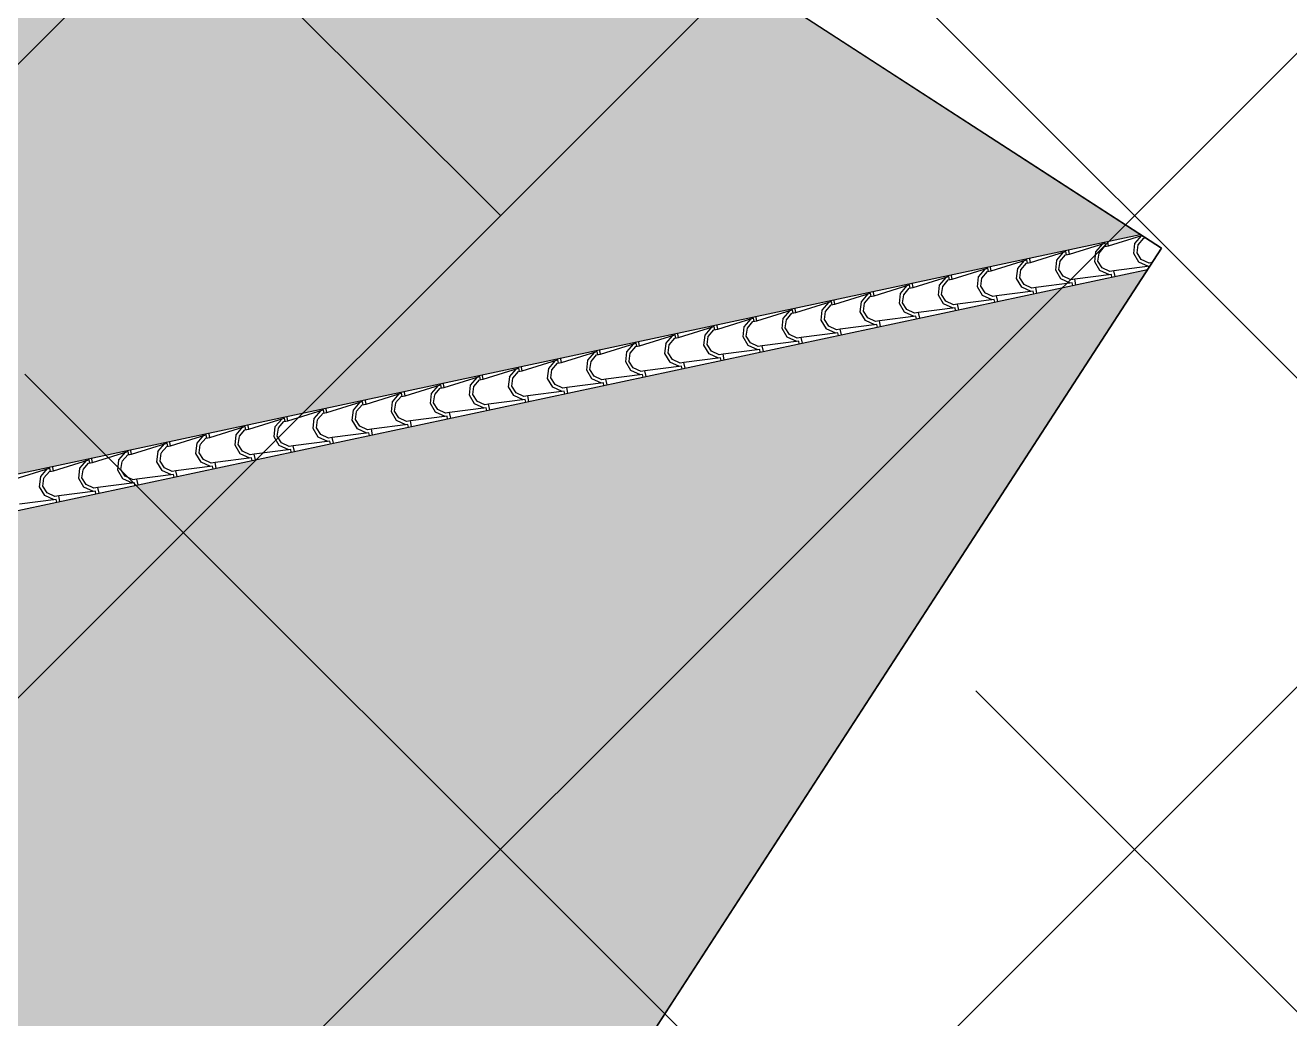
# Model space of a CAD drawing. Header units: millimetres. Extents: x 648844 to 649530, y 1246379 to 1246752.
# Drawn here: x 649098.1 to 649103.38, y 1246562.53 to 1246566.69 of the extents above; entities that cross this region are included whole.
import ezdxf

# ---------------------------------------------------------------- set-up
doc = ezdxf.new("R2010")
doc.units = ezdxf.units.MM
doc.header["$LTSCALE"] = 20
doc.header["$MEASUREMENT"] = 0
doc.layers.get('0').update_dxf_attribs({"linetype": 'CONTINUOUS'})
doc.layers.add('TECHO', color=30, linetype='CONTINUOUS')

# ---------------------------------------------------------------- blocks, each defined once
blk = doc.blocks.new('TEJA45')
at = {"layer": 'TECHO'}
for p, q in [((-3.306169896513211, -0.9536920293156292), (-3.424327406144755, -0.8544395779699308)), ((-3.500007189749233, -0.9300770588552822), (-3.400754738403535, -1.048234568486823)), ((-3.355832687448071, -0.9418869260560534), (-3.393643053335317, -0.9607921492734413)), ((-3.312191710013344, -0.9476581332311405), (-3.355910066266063, -0.9417502097408175)), ((-3.298208608438955, -0.9457253743830059), (-3.30618153151692, -0.9536982974609707)), ((-3.412702824179448, -0.9984488093946737), (-3.406794900689121, -1.042167165647388)), ((-3.393618492577495, -0.9607559281533291), (-3.412523715794883, -0.9985662940405753)), ((-3.398332257709647, -1.001151277605036), (-3.39360599044727, -1.036598486881786)), ((-3.383983060954591, -0.9704129352002937), (-3.39816197467735, -1.001133972102501)), ((-3.353290987160214, -0.9562215777391607), (-3.384012024062422, -0.9704004914619198)), ((-3.317866510474161, -0.9608035342380035), (-3.353313719750908, -0.9560772669756297)), ((-3.306181531517041, -0.9726035043628123), (-3.317997285830671, -0.9607877500491853)), ((-3.288756004988052, -0.9551779778339053), (-3.30618153151692, -0.9726035043627768)), ((-3.188012425910209, -1.071849749788395), (-3.306169935541753, -0.9725972984426967)), ((-3.400707566025936, -1.048224331969987), (-3.404274625616935, -1.051791391560982)), ((-3.40070756602595, -1.048224331969987), (-3.391254962575047, -1.038771728519084)), ((-3.393618113437654, -1.036408577656374), (-3.381802359124023, -1.048224331970001)), ((-3.381802359124137, -1.04822433196999), (-3.39125496257504, -1.057676935420893)), ((-3.381849469276574, -1.048234529458174), (-3.282597017930875, -1.166392039089715)), ((-3.391254962575033, -1.057676935420893), (-3.394822022166032, -1.061243995011893)), ((-3.275460962698737, -1.078913659401216), (-3.294366185916125, -1.116724025288462)), ((-3.265826652184032, -1.088569398391872), (-3.280005565906791, -1.119290435294079)), ((-3.237674956200188, -1.060044455934815), (-3.275485322087434, -1.078949679152203)), ((-3.235134523970345, -1.074377986510438), (-3.265855560872552, -1.088556900233197)), ((-3.194033333579469, -1.065816708787722), (-3.237751689832187, -1.059908785297399)), ((-3.199710029384271, -1.078960984852415), (-3.235157238661017, -1.074234717590041)), ((-3.188023988380763, -1.090761047499083), (-3.199839742694394, -1.078945293185456)), ((-3.180051065302678, -1.063882917519276), (-3.188023988380642, -1.071855840597241)), ((-3.170598461851775, -1.073335520970172), (-3.188023988380657, -1.090761047499054)), ((-3.069854955307157, -1.19000747026119), (-3.188012464938701, -1.090755018915491)), ((-3.294544248622685, -1.11660718583029), (-3.288636325132359, -1.160325542083005)), ((-3.28255002288968, -1.166381875106261), (-3.273097419438777, -1.156929271655358)), ((-3.280174807095413, -1.119307758693967), (-3.275448539833036, -1.154754967970717)), ((-3.275460570301377, -1.154566120792648), (-3.263644815987746, -1.166381875106275)), ((-3.282550022889659, -1.166381875106257), (-3.286117082480651, -1.169948934697253)), ((-3.27309741943877, -1.175834478557171), (-3.276664479029762, -1.179401538148159)), ((-3.263644815987867, -1.166381875106268), (-3.27309741943877, -1.175834478557171)), ((-3.263691748803474, -1.166392000061592), (-3.164439297457776, -1.284549509693132)), ((-3.157303432819972, -1.1970713906491), (-3.17620865603736, -1.234881756536346)), ((-3.147670243413842, -1.206725861584275), (-3.161849157136601, -1.237446898486482)), ((-3.119517224952311, -1.178201985813583), (-3.157327590839557, -1.197107209030971)), ((-3.116978060777157, -1.192534395280195), (-3.147699097679364, -1.206713309002954)), ((-3.075874957146496, -1.183975284344175), (-3.119593313399214, -1.178067360853852)), ((-3.08155354829529, -1.197118435466706), (-3.117000757572036, -1.192392168204332)), ((-3.069866445244486, -1.208918590635353), (-3.081682199558117, -1.197102836321726)), ((-3.061893522166407, -1.18204046065555), (-3.069866445244372, -1.190013383733515)), ((-3.052440918715504, -1.191493064106449), (-3.069866445244379, -1.208918590635328)), ((-2.951697484704049, -1.308165190734027), (-3.069854994335593, -1.208912739388328)), ((-3.176385673066171, -1.234765562264094), (-3.170477749575845, -1.278483918516809)), ((-3.162017356481186, -1.237464239782895), (-3.157291089218809, -1.272911449059645)), ((-3.164392479753388, -1.284539418242531), (-3.16795953934438, -1.288106477833523)), ((-3.16439247975341, -1.284539418242531), (-3.154939876302507, -1.275086814791628)), ((-3.154939876302493, -1.293992021693445), (-3.158506935893477, -1.297559081284433)), ((-3.157303027165099, -1.272723663928922), (-3.145487272851469, -1.284539418242549)), ((-3.145487272851589, -1.284539418242534), (-3.154939876302493, -1.293992021693438)), ((-3.145534028330822, -1.284549470664484), (-3.046281576985123, -1.402706980296024)), ((-3.0391459029412, -1.315229121896984), (-3.058051126158588, -1.35303948778423)), ((-3.001359493704399, -1.296359515692334), (-3.039169859591645, -1.315264738909722)), ((-2.998821597585632, -1.310690804050708), (-3.029542634487839, -1.324869717773467)), ((-2.957716580713537, -1.302133859900632), (-3.001434936966255, -1.296225936410309)), ((-2.963397067206301, -1.315275886081), (-2.998844276483048, -1.310549618818627)), ((-2.951708902108209, -1.327076133771623), (-2.963524656421839, -1.315260379457996)), ((-2.943735979030137, -1.30019800379182), (-2.951708902108109, -1.308170926869789)), ((-2.934283375579234, -1.309650607242723), (-2.951708902108116, -1.327076133771605)), ((-3.058227097509651, -1.352923938697906), (-3.052319174019324, -1.39664229495062)), ((-3.043859905866945, -1.355620720871823), (-3.039133638604568, -1.391067930148573)), ((-3.029513834642891, -1.324882324775018), (-3.04369274836565, -1.355603361677225)), ((-2.833540014100954, -1.426322911206864), (-2.951697523732498, -1.327070459861165)), ((-3.046234936617125, -1.402696961378805), (-3.049801996208117, -1.406264020969793)), ((-3.046234936617132, -1.402696961378801), (-3.036782333166229, -1.393244357927898)), ((-3.036782333166229, -1.412149564829722), (-3.040349392757221, -1.415716624420718)), ((-3.039145484028822, -1.390881207065195), (-3.027329729715191, -1.402696961378822)), ((-3.027329729715319, -1.402696961378808), (-3.036782333166222, -1.412149564829711)), ((-3.027376307857871, -1.402706941267724), (-2.928123856512173, -1.520864450899264)), ((-2.883201762456508, -1.414517045571095), (-2.921012128343754, -1.433422268788483)), ((-2.839558204278752, -1.420292435457334), (-2.883276560531471, -1.414384511967011)), ((-2.82557843589386, -1.418355546928094), (-2.833551358971832, -1.426328470006062)), ((-2.94006852195313, -1.471082315131714), (-2.934160598462803, -1.514800671384428)), ((-2.920988373062443, -1.433386853144871), (-2.93989359627983, -1.471197219032117)), ((-2.925702455252711, -1.473777201960754), (-2.920976187990334, -1.509224411237504)), ((-2.911357425872332, -1.4430387879666), (-2.925536339595091, -1.473759824868807)), ((-2.880665134394938, -1.428847212821609), (-2.911386171297146, -1.443026126544368)), ((-2.845240586117313, -1.433433336695291), (-2.88068779539406, -1.428707069432917)), ((-2.833551358971931, -1.445233676907893), (-2.845367113285562, -1.433417922594266)), ((-2.816125832442957, -1.427808150378997), (-2.833551358971832, -1.445233676907872)), ((-2.715382543497938, -1.544480631679626), (-2.833540053129482, -1.445228180333928)), ((-2.928077393480848, -1.520854504515079), (-2.931644453071847, -1.524421564106078)), ((-2.928077393480862, -1.520854504515082), (-2.918624790029959, -1.511401901064179)), ((-2.918624790029945, -1.530307107965989), (-2.922191849620937, -1.533874167556977)), ((-2.920987940892545, -1.509038750201469), (-2.909172186578914, -1.520854504515096)), ((-2.909172186579042, -1.520854504515082), (-2.918624790029945, -1.530307107965985)), ((-2.90921858738551, -1.520864411870264), (-2.809966136039812, -1.639021921501804)), ((-2.765044031208639, -1.53267457544986), (-2.802854397095885, -1.551579798667248)), ((-2.721399827845794, -1.538451011013787), (-2.765118184098512, -1.532543087523464)), ((-2.802830843183706, -1.551544584392804), (-2.821736066401094, -1.58935495028005)), ((-2.793201017101389, -1.561195251157347), (-2.807379930824148, -1.591916288059554)), ((-2.762508671203413, -1.547003621592122), (-2.793229708105621, -1.561182535314881)), ((-2.727084105028339, -1.551590787309578), (-2.762531314305086, -1.546864520047205)), ((-2.715393815835654, -1.563391220044164), (-2.727209570149284, -1.551575465730537)), ((-2.70742089275759, -1.536513090064368), (-2.715393815835554, -1.544486013142333)), ((-2.697968289306687, -1.545965693515264), (-2.715393815835561, -1.563391220044142)), ((-2.597225072894837, -1.662638352152463), (-2.715382582526381, -1.563385900806765)), ((-2.821909946396609, -1.589240691565525), (-2.816002022906282, -1.63295904781824)), ((-2.809919850344571, -1.639012047651349), (-2.813486909935563, -1.642579107242341)), ((-2.809919850344592, -1.639012047651342), (-2.800467246893689, -1.629559444200439)), ((-2.807545004638243, -1.591933683051483), (-2.802818737375866, -1.627380892328233)), ((-2.802830397756267, -1.627196293337743), (-2.791014643442637, -1.63901204765137)), ((-2.791014643442779, -1.639012047651352), (-2.800467246893682, -1.648464651102255)), ((-2.791060866912552, -1.639021882473511), (-2.691808415566854, -1.757179392105051)), ((-2.800467246893675, -1.648464651102259), (-2.80403430648466, -1.652031710693247)), ((-2.684673313304934, -1.669702315640684), (-2.703578536522322, -1.70751268152793)), ((-2.675044608331199, -1.679351714349746), (-2.689223522053958, -1.710072751251953)), ((-2.646886299960727, -1.650832105328611), (-2.684696665847973, -1.669737328545999)), ((-2.644352208011057, -1.665160030362259), (-2.675073244913264, -1.679338944085018)), ((-2.603241451412842, -1.656609586570244), (-2.64695980766556, -1.650701663079921)), ((-2.608927623939351, -1.669748237923873), (-2.644374833216098, -1.665021970661499)), ((-2.597236272699377, -1.681548763180434), (-2.609052027013007, -1.669733008866807)), ((-2.589263349621319, -1.654670633200642), (-2.597236272699284, -1.662643556278606)), ((-2.579810746170416, -1.664123236651537), (-2.597236272699291, -1.681548763180416)), ((-2.479067602291742, -1.780796072625296), (-2.597225111923287, -1.681543621279598)), ((-2.703751370840337, -1.707399067997532), (-2.69784344735001, -1.751117424250246)), ((-2.689387554024243, -1.710090164138617), (-2.684661286761866, -1.745537373415367)), ((-2.6917623072083, -1.757169590787623), (-2.695329366799299, -1.760736650378618)), ((-2.691762307208315, -1.757169590787623), (-2.682309703757412, -1.74771698733672)), ((-2.682309703757404, -1.766622194238533), (-2.685876763348396, -1.770189253829525)), ((-2.68467285461999, -1.745353836474017), (-2.672857100306359, -1.757169590787644)), ((-2.672857100306501, -1.757169590787626), (-2.682309703757404, -1.766622194238529)), ((-2.672903146439751, -1.757179353076573), (-2.573650695094052, -1.875336862708114)), ((-2.566515783426183, -1.787860046888596), (-2.585421006643571, -1.825670412775843)), ((-2.556888199560625, -1.797508177541324), (-2.571067113283384, -1.828229214443532)), ((-2.528728568712808, -1.768989635207362), (-2.566538934600054, -1.78789485842475)), ((-2.526195744820356, -1.783316439133152), (-2.556916781722563, -1.797495352855911)), ((-2.485083074978959, -1.774768162126826), (-2.528801431231678, -1.768860238636503)), ((-2.490771142848558, -1.787905688538405), (-2.526218352125305, -1.783179421276031)), ((-2.479078729563099, -1.799706306316704), (-2.49089448387673, -1.787890552003077)), ((-2.471105806485042, -1.772828176336908), (-2.479078729563014, -1.780801099414884)), ((-2.461653203034139, -1.782280779787811), (-2.479078729563021, -1.799706306316693)), ((-2.585592795284057, -1.825557444429538), (-2.579684871793731, -1.869275800682253)), ((-2.571230103409881, -1.828246645228447), (-2.566503836147504, -1.863693854505197)), ((-2.360910131688691, -1.898953793098098), (-2.479067641320235, -1.799701341752399)), ((-2.57360476407203, -1.8753271339239), (-2.577171823663022, -1.878894193514888)), ((-2.573604764072044, -1.875327133923896), (-2.564152160621141, -1.865874530472993)), ((-2.564152160621134, -1.88477973737481), (-2.567719220212119, -1.888346796965795)), ((-2.566515311483712, -1.863511379610291), (-2.554699557170082, -1.875327133923918)), ((-2.554699557170231, -1.8753271339239), (-2.564152160621134, -1.884779737374803)), ((-2.554745425967099, -1.875336823679472), (-2.4554929746214, -1.993494333311013)), ((-2.410570837464945, -1.887147165086127), (-2.448381203352191, -1.906052388303515)), ((-2.408039281628007, -1.901472847903293), (-2.438760318530214, -1.915651761626052)), ((-2.366924698544189, -1.892926737683524), (-2.410643054796907, -1.887018814193201)), ((-2.37261466176048, -1.906063139152575), (-2.408061871037226, -1.901336871890202)), ((-2.352948263348772, -1.890985719473182), (-2.360921186426737, -1.898958642551147)), ((-2.343495659897869, -1.900438322924082), (-2.360921186426744, -1.91786384945296)), ((-2.467434219727544, -1.943715820863346), (-2.461526296237217, -1.987434177116061)), ((-2.448358253547411, -1.906017778136452), (-2.467263476764799, -1.943828144023698)), ((-2.453072652795534, -1.946403126318273), (-2.448346385533156, -1.981850335595023)), ((-2.438731790789681, -1.915664640732071), (-2.452910704512441, -1.946385677634279)), ((-2.360921186426822, -1.917863849452974), (-2.372736940740452, -1.906048095139347)), ((-2.242752661085596, -2.017111513570935), (-2.36091017071714, -1.917859062225236)), ((-2.455447220935753, -1.993484677060163), (-2.459014280526745, -1.997051736651155)), ((-2.455447220935774, -1.993484677060167), (-2.445994617484871, -1.984032073609264)), ((-2.445994617484857, -2.002937280511077), (-2.449561677075849, -2.006504340102069)), ((-2.448357768347435, -1.981668922746564), (-2.436542014033805, -1.993484677060192)), ((-2.436542014033954, -1.993484677060167), (-2.445994617484857, -2.00293728051107)), ((-2.436587705494148, -1.993494294282709), (-2.337335254148449, -2.111651803914249)), ((-2.292413106217047, -2.005304694964895), (-2.330223472104294, -2.024209918182283)), ((-2.248766322111209, -2.011085313239978), (-2.292484678363927, -2.005177389749655)), ((-2.234790720212501, -2.009143262609456), (-2.242763643290466, -2.017116185687421)), ((-2.349275644170781, -2.061874197298959), (-2.343367720680455, -2.105592553551674)), ((-2.330200723668653, -2.024175509384364), (-2.349105946886041, -2.06198587527161)), ((-2.320575382019115, -2.03382110392365), (-2.334754295741874, -2.064542140825857)), ((-2.289882818437306, -2.01962925667419), (-2.320603855339513, -2.033808170396949)), ((-2.254458180670589, -2.024220589766987), (-2.289905389947336, -2.019494322504613)), ((-2.242763643290544, -2.036021392589245), (-2.254579397604175, -2.024205638275618)), ((-2.225338116761598, -2.018595866060352), (-2.242763643290473, -2.03602139258923)), ((-2.124595190482452, -2.135269234043804), (-2.242752700113996, -2.036016782698105)), ((-2.337289677799482, -2.111642220196437), (-2.340856737390475, -2.115209279787429)), ((-2.337289677799497, -2.111642220196437), (-2.327837074348594, -2.102189616745534)), ((-2.3349152021813, -2.064559607407208), (-2.330188934918922, -2.100006816683958)), ((-2.330200225211158, -2.099826465882838), (-2.318384470897527, -2.111642220196465)), ((-2.318384470897684, -2.11164222019644), (-2.327837074348587, -2.121094823647343)), ((-2.31842998502119, -2.111651764885952), (-2.219177533675492, -2.229809274517493)), ((-2.327837074348587, -2.121094823647347), (-2.331404133939571, -2.124661883238335)), ((-2.212043193789889, -2.142333240632247), (-2.230948417007276, -2.180143606519493)), ((-2.202418973248939, -2.151977567116056), (-2.216597886971698, -2.182698604018263)), ((-2.174255374969171, -2.123462224843657), (-2.212065740856417, -2.142367448061044)), ((-2.17172635524495, -2.137785665444323), (-2.202447392147157, -2.151964579167082)), ((-2.13060794567825, -2.129243888796434), (-2.174326301930968, -2.123335965306111)), ((-2.136301699582951, -2.1423780403811), (-2.171748908859698, -2.137651773118726)), ((-2.124606100154267, -2.154178935725515), (-2.136421854467898, -2.142363181411888)), ((-2.116633177076224, -2.12730080574573), (-2.124606100154196, -2.135273728823698)), ((-2.107180573625321, -2.136753409196629), (-2.124606100154203, -2.154178935725511)), ((-2.006437719879479, -2.253426954516531), (-2.124595229511023, -2.154174503170832)), ((-2.231117068614253, -2.180032573732767), (-2.225209145123927, -2.223750929985481)), ((-2.219132134663226, -2.229799763332704), (-2.209679531212323, -2.220347159881801)), ((-2.216757751567307, -2.182716088494338), (-2.21203148430493, -2.218163297771088)), ((-2.21204268207488, -2.217984009019112), (-2.20022692776125, -2.229799763332739)), ((-2.219132134663212, -2.229799763332714), (-2.222699194254211, -2.233366822923713)), ((-2.209679531212316, -2.239252366783628), (-2.213246590803301, -2.242819426374613)), ((-2.200226927761413, -2.229799763332711), (-2.209679531212316, -2.239252366783614)), ((-2.200272264548389, -2.229809235489022), (-2.10101981320269, -2.347966745120562)), ((-2.093885663911145, -2.260490971880152), (-2.112790887128533, -2.298301337767398)), ((-2.084262564478372, -2.270134030307631), (-2.098441478201131, -2.300855067209838)), ((-2.056097643721237, -2.241619754722393), (-2.093908009608484, -2.260524977939781)), ((-2.0535698920526, -2.25594207421446), (-2.084290928954807, -2.270120987937219)), ((-2.012449569244382, -2.247402464353016), (-2.0561679254971, -2.241494540862693)), ((-2.01814521849397, -2.260535490995387), (-2.053592427770717, -2.255809223733014)), ((-2.00644855701799, -2.272336478861785), (-2.01826431133162, -2.260520724548158)), ((-1.998475633939961, -2.245458348881996), (-2.006448557017933, -2.253431271959968)), ((-1.989023030489065, -2.254910952332899), (-2.00644855701794, -2.272336478861774)), ((-1.888280249276384, -2.371584674989364), (-2.006437758907929, -2.272332223643666)), ((-2.112958493057739, -2.298190950166578), (-2.107050569567413, -2.341909306419293)), ((-2.098600300952711, -2.300872569585966), (-2.093874033690334, -2.336319778862716)), ((-2.100974591526949, -2.347957306468984), (-2.104541651117941, -2.351524366059977)), ((-2.100974591526956, -2.347957306468981), (-2.091521988076053, -2.338504703018078)), ((-2.091521988076053, -2.357409909919891), (-2.095089047667038, -2.36097696951088)), ((-2.093885138938603, -2.336141552155386), (-2.082069384624972, -2.347957306469013)), ((-2.08206938462515, -2.347957306468984), (-2.091521988076053, -2.357409909919888)), ((-2.082114544075594, -2.347966706092084), (-1.982862092729896, -2.466124215723625)), ((-1.975728134032373, -2.378648703128039), (-1.994633357249761, -2.416459069015286)), ((-1.937939912473382, -2.359777284601172), (-1.975750278360628, -2.37868250781856)), ((-1.935413428861892, -2.374098482985353), (-1.9661344657641, -2.388277396708112)), ((-1.894291192809604, -2.365561039909714), (-1.938009549062322, -2.359653116419391)), ((-1.899988737404087, -2.378692941609803), (-1.935435946680833, -2.373966674347429)), ((-1.888291013881712, -2.390494021998055), (-1.900106768195343, -2.378678267684428)), ((-1.880318090803684, -2.36361589201827), (-1.888291013881656, -2.371588815096242)), ((-1.870865487352781, -2.37306849546917), (-1.888291013881656, -2.390494021998048)), ((-1.994799917501467, -2.416349326598581), (-1.988891994011141, -2.460067682851296)), ((-1.980442850338477, -2.419029050674897), (-1.9757165830761, -2.454476259951647)), ((-1.966106155707806, -2.388290493499209), (-1.980285069430565, -2.419011530401416)), ((-1.770122778673276, -2.489742395462201), (-1.88828028830482, -2.390489944116503)), ((-1.982817048390672, -2.466114849605258), (-1.986384107981671, -2.469681909196254)), ((-1.982817048390686, -2.466114849605255), (-1.973364444939783, -2.456662246154352)), ((-1.973364444939769, -2.475567453056165), (-1.976931504530761, -2.479134512647157)), ((-1.975727595802326, -2.45429909529166), (-1.963911841488695, -2.466114849605287)), ((-1.963911841488866, -2.466114849605262), (-1.973364444939769, -2.475567453056165)), ((-1.963956823602786, -2.466124176695153), (-1.864704372257087, -2.584281686326694)), ((-1.81978218122547, -2.477934814479919), (-1.857592547112716, -2.496840037697307)), ((-1.776132816376645, -2.483719615466171), (-1.819851172629363, -2.477811691975848)), ((-1.762160547667406, -2.481773435154544), (-1.770133470745378, -2.489746358232519)), ((-1.876641341944946, -2.534507703032396), (-1.87073341845462, -2.578226059285111)), ((-1.857570604153629, -2.496806434375973), (-1.876475827371017, -2.534616800263219)), ((-1.862285399724364, -2.537185531762926), (-1.857559132461986, -2.572632741039676)), ((-1.847949746937246, -2.506446956690787), (-1.862128660660005, -2.537167993592995)), ((-1.817256965671191, -2.49225489175625), (-1.847978002573399, -2.506433805479009)), ((-1.781832256316001, -2.496850392223973), (-1.817279465592748, -2.492124124961599)), ((-1.770133470745435, -2.508651565134326), (-1.781949225059066, -2.496835810820698)), ((-1.752707944216503, -2.49122603860544), (-1.770133470745392, -2.508651565134326)), ((-1.651965308070274, -2.607900115934964), (-1.770122817701818, -2.508647664589265)), ((-1.864659505254394, -2.584272392741536), (-1.868226564845386, -2.587839452332524)), ((-1.864659505254409, -2.584272392741529), (-1.855206901803506, -2.574819789290625)), ((-1.857570052666048, -2.572456638427933), (-1.845754298352418, -2.584272392741561)), ((-1.845754298352588, -2.584272392741532), (-1.855206901803491, -2.593724996192435)), ((-1.845799103129842, -2.584281647298393), (-1.746546651784143, -2.702439156929936)), ((-1.855206901803506, -2.593724996192442), (-1.85877396139449, -2.597292055783427)), ((-1.73941307427485, -2.614964165623807), (-1.758318297492238, -2.652774531511053)), ((-1.729793338166296, -2.624603419881542), (-1.743972251889055, -2.655324456783749)), ((-1.701624449977572, -2.596092344358674), (-1.739434815864819, -2.614997567576061)), ((-1.699100502478842, -2.610411300526387), (-1.729821539381049, -2.624590214249146)), ((-1.657974439942784, -2.601878191022749), (-1.701692796195502, -2.595970267532426)), ((-1.663675775226118, -2.615007842838384), (-1.699122984502864, -2.61028157557601)), ((-1.651975927609158, -2.626809108270596), (-1.663791681922788, -2.614993353956969)), ((-1.644003004531143, -2.599930978290818), (-1.651975927609115, -2.60790390136879)), ((-1.634550401080247, -2.609383581741717), (-1.651975927609115, -2.626809108270585)), ((-1.533807837467222, -2.72605783640776), (-1.651965347098766, -2.626805385062063)), ((-1.758482766388425, -2.652666079466204), (-1.752574842898099, -2.696384435718921)), ((-1.746501962118138, -2.702429935877801), (-1.737049358667235, -2.692977332426899)), ((-1.74412794911013, -2.655342012851861), (-1.739401681847752, -2.690789222128609)), ((-1.739412509529771, -2.690614181564206), (-1.72759675521614, -2.702429935877833)), ((-1.746501962118131, -2.702429935877808), (-1.750069021709123, -2.7059969954688)), ((-1.737049358667228, -2.711882539328702), (-1.74061641825822, -2.715449598919694)), ((-1.727596755216325, -2.702429935877797), (-1.737049358667228, -2.711882539328698)), ((-1.727641382657168, -2.702439117901289), (-1.62838893131147, -2.820596627532831)), ((-1.621255544396092, -2.733121896871717), (-1.64016076761348, -2.770932262758963)), ((-1.611636929396113, -2.742759883073942), (-1.625815843118872, -2.77348091997615)), ((-1.583466718729703, -2.714249874237447), (-1.621277084616949, -2.733155097454834)), ((-1.580944039287303, -2.7285677092969), (-1.61166507618951, -2.742746623019661)), ((-1.539816063508901, -2.720036766579328), (-1.583534419761619, -2.714128843089005)), ((-1.545519294137577, -2.733165293452616), (-1.580966503414324, -2.728439026190243)), ((-1.53381838447288, -2.744966651406866), (-1.545634138786511, -2.733150897093239)), ((-1.525845461394866, -2.718088521427086), (-1.533818384472845, -2.726061444505063)), ((-1.51639285794397, -2.727541124877987), (-1.533818384472845, -2.744966651406861)), ((-1.415650366864114, -2.844215556880595), (-1.533807876495658, -2.744963105534897)), ((-1.640324190831912, -2.770824455900016), (-1.634416267341585, -2.814542812152732)), ((-1.625970498495889, -2.773498493940787), (-1.621244231233511, -2.808945703217535)), ((-1.628344418981861, -2.820587479014081), (-1.631911478572853, -2.824154538605073)), ((-1.628344418981868, -2.820587479014073), (-1.618891815530965, -2.811134875563171)), ((-1.618891815530958, -2.830040082464977), (-1.622458875121943, -2.833607142055964)), ((-1.621254966393494, -2.808771724700478), (-1.609439212079863, -2.820587479014105)), ((-1.609439212080055, -2.820587479014074), (-1.618891815530958, -2.830040082464976)), ((-1.609483662184388, -2.820596588504353), (-1.51023121083869, -2.938754098135895)), ((-1.503098014517342, -2.851279628119626), (-1.522003237734729, -2.889089994006872)), ((-1.46530898748177, -2.832407404116191), (-1.503119353369016, -2.851312627333577)), ((-1.462787576096609, -2.846724118067796), (-1.493508612998816, -2.860903031790556)), ((-1.421657687075943, -2.838195342135784), (-1.465376043328661, -2.832287418645461)), ((-1.427362813048141, -2.851322744066966), (-1.462810022324888, -2.846596476804592)), ((-1.415660841336603, -2.863124194543138), (-1.427476595650234, -2.851308440229511)), ((-1.407687918258596, -2.836246064563362), (-1.415660841336567, -2.84421898764133)), ((-1.3982353148077, -2.845698668014265), (-1.415660841336575, -2.86312419454314)), ((-1.52216561527564, -2.888982832332024), (-1.516257691785313, -2.93270118858474)), ((-1.507813047881541, -2.891654975030615), (-1.503086780619164, -2.927102184307364)), ((-1.49348052062517, -2.860916346264695), (-1.507659434347929, -2.891637383166902)), ((-1.297492896261055, -2.962373277353398), (-1.415650405892599, -2.8631208260077)), ((-1.510186875845584, -2.938745022150348), (-1.513753935436576, -2.942312081741342)), ((-1.510186875845591, -2.938745022150343), (-1.500734272394688, -2.929292418699442)), ((-1.500734272394688, -2.948197625601257), (-1.50430133198568, -2.95176468519225)), ((-1.503097423257216, -2.92692926783675), (-1.491281668943586, -2.938745022150377)), ((-1.491281668943785, -2.938745022150346), (-1.500734272394688, -2.948197625601248)), ((-1.491325941711573, -2.938754059107428), (-1.392073490365874, -3.05691156873897)), ((-1.3471512562339, -2.950564933994952), (-1.384961622121146, -2.969470157212339)), ((-1.303499310642067, -2.956353917692363), (-1.347217666894785, -2.95044599420204)), ((-1.289530375122325, -2.954403607699636), (-1.297503298200297, -2.962376530777604)), ((-1.40400703971887, -3.007141208767635), (-1.398099116228543, -3.050859565020351)), ((-1.384940484638584, -2.969437359367509), (-1.403845707855972, -3.007247725254755)), ((-1.389655597267307, -3.009811456119547), (-1.38492933000493, -3.045258665396295)), ((-1.375324111854219, -2.979072809455447), (-1.389503025576978, -3.009793846357654)), ((-1.344631112905077, -2.964880526838311), (-1.375352149807284, -2.979059440561072)), ((-1.30920633195916, -2.969480194681257), (-1.344653541235907, -2.964753927418883)), ((-1.297503298200326, -2.98128173767941), (-1.309319052513956, -2.969465983365783)), ((-1.280077771671422, -2.963856211150533), (-1.297503298200297, -2.981281737679408)), ((-1.17933542565796, -3.080530997826234), (-1.297492935289505, -2.981278546480535)), ((-1.392029332709313, -3.056902565286622), (-1.395596392300305, -3.060469624877616)), ((-1.39202933270932, -3.056902565286615), (-1.382576729258417, -3.047449961835714)), ((-1.38257672925841, -3.066355168737525), (-1.386143788849402, -3.069922228328515)), ((-1.384939880120939, -3.045086810973022), (-1.373124125807308, -3.056902565286649)), ((-1.373124125807507, -3.056902565286615), (-1.38257672925841, -3.066355168737516)), ((-1.373168221238906, -3.056911529710316), (-1.273915769893208, -3.175069039341858)), ((-1.266782954759819, -3.087595090615395), (-1.285688177977207, -3.125405456502641)), ((-1.257167703084427, -3.097229272648676), (-1.271346616807186, -3.127950309550883)), ((-1.228993524985981, -3.068722463873701), (-1.266803890873227, -3.087627687091087)), ((-1.226474649713545, -3.083036935608828), (-1.257195686615752, -3.097215849331588)), ((-1.185340934208199, -3.074512493248939), (-1.229059290460917, -3.068604569758616)), ((-1.191049850870634, -3.087637645295489), (-1.226497060147381, -3.082911378033115)), ((-1.179345755064048, -3.099439280815682), (-1.191161509377679, -3.087623526502055)), ((-1.171372831986048, -3.072561150835908), (-1.17934575506402, -3.08053407391388)), ((-1.161920228535152, -3.082013754286805), (-1.179345755064027, -3.099439280815679)), ((-1.061177955054944, -3.198688718298998), (-1.179335464686488, -3.099436266953299)), ((-1.285848464162349, -3.125299585201443), (-1.279940540672023, -3.169017941454159)), ((-1.27387178957305, -3.17506010842289), (-1.264419186122147, -3.165607504971989)), ((-1.271498146653059, -3.127967937208478), (-1.266771879390681, -3.163415146485226)), ((-1.266782336984662, -3.163244354109294), (-1.254966582671031, -3.175060108422921)), ((-1.273871789573036, -3.175060108422898), (-1.277438849164028, -3.17862716801389)), ((-1.26441918612214, -3.184512711873795), (-1.267986245713132, -3.188079771464787)), ((-1.25496658267123, -3.175060108422885), (-1.264419186122133, -3.184512711873786)), ((-1.255010500765955, -3.175069000313561), (-1.155758049420257, -3.293226509945104)), ((-1.148625424881047, -3.205752821863278), (-1.167530648098435, -3.243563187750524)), ((-1.139011294313853, -3.215385735840252), (-1.153190208036612, -3.24610677274246)), ((-1.110835793738119, -3.186879993752481), (-1.148646159625365, -3.205785216969867)), ((-1.108318186521188, -3.201193344378961), (-1.139039223423396, -3.215372258101722)), ((-1.067182557776142, -3.192671068805273), (-1.110900914028861, -3.18676314531495)), ((-1.072893369781191, -3.20579509590984), (-1.108340579057938, -3.201068828647466)), ((-1.061188211927771, -3.217596823951954), (-1.073003966241401, -3.205781069638327)), ((-1.053215288849778, -3.190718693972176), (-1.06118821192775, -3.198691617050144)), ((-1.043762685398882, -3.200171297423076), (-1.061188211927757, -3.217596823951951)), ((-0.9430204844518499, -3.316846438771833), (-1.061177994083394, -3.217593987426135)), ((-1.167689888606077, -3.243457961633453), (-1.16178196511575, -3.287176317886169)), ((-1.153340696038832, -3.246124418297407), (-1.148614428776455, -3.281571627574156)), ((-1.155714246436766, -3.293217651559162), (-1.159281306027758, -3.296784711150153)), ((-1.155714246436773, -3.293217651559161), (-1.14626164298587, -3.283765048108259)), ((-1.14626164298587, -3.302670255010067), (-1.149828702576862, -3.306237314601058)), ((-1.148624793848384, -3.281401897245566), (-1.136809039534754, -3.293217651559193)), ((-1.136809039534967, -3.293217651559159), (-1.14626164298587, -3.30267025501006)), ((-1.136852780293168, -3.293226470916625), (-1.03760032894747, -3.411383980548168)), ((-1.030467895002317, -3.323910553111215), (-1.049373118219705, -3.361720918998461)), ((-0.9926780624902207, -3.305037523631229), (-1.030488428377467, -3.323942746848616)), ((-0.9901617233296705, -3.319349753149474), (-1.020882760231878, -3.333528666872235)), ((-0.9490241813413647, -3.310829644361974), (-0.9927425375940828, -3.304921720871651)), ((-0.9547368886917553, -3.32395254652419), (-0.9901840979685019, -3.319226279261816)), ((-0.9430306687914936, -3.335754367088226), (-0.9548464231051241, -3.323938612774599)), ((-0.9350577457135074, -3.30887623710845), (-0.9430306687914793, -3.316849160186418)), ((-0.9256051422626115, -3.318328840559349), (-0.9430306687914793, -3.335754367088221)), ((-1.049531313049314, -3.361616338069064), (-1.043623389558988, -3.40533469432178)), ((-1.035183245424484, -3.364280899387238), (-1.030456978162107, -3.399728108663986)), ((-1.020854885543294, -3.333542199031832), (-1.035033799266053, -3.36426323593404)), ((-0.8248630138487556, -3.435004159244665), (-0.9430205234802997, -3.335751707898966)), ((-1.037556703300496, -3.411375194695436), (-1.041123762891495, -3.414942254286435)), ((-1.037556703300503, -3.411375194695433), (-1.0281040998496, -3.401922591244531)), ((-1.028104099849593, -3.420827798146338), (-1.031671159440585, -3.424394857737328)), ((-1.030467250712107, -3.399559440381838), (-1.018651496398476, -3.411375194695465)), ((-1.018651496398689, -3.411375194695433), (-1.028104099849593, -3.420827798146334)), ((-1.018695059820502, -3.411383941519517), (-0.9194426084748031, -3.52954145115106)), ((-0.8745203312423229, -3.423195053509993), (-0.912330697129569, -3.442100276727379)), ((-0.8308658049074822, -3.428988219918553), (-0.8745841611602003, -3.42308029642823)), ((-0.8169002025772301, -3.427033780244725), (-0.824873125655202, -3.435006703322697)), ((-0.807447599126327, -3.436486383695621), (-0.8248731256552091, -3.453911910224505)), ((-0.9313727374930423, -3.479774714501069), (-0.9254648140027157, -3.523493070753785)), ((-0.9123103651235454, -3.442068284359099), (-0.9312155883409332, -3.479878650246345)), ((-0.9170257948102432, -3.482437380476169), (-0.9122995275478658, -3.517884589752917)), ((-0.9026984767723505, -3.451698662222581), (-0.9168773904951095, -3.482419699124788)), ((-0.8720052601389767, -3.437506161920371), (-0.902726297041184, -3.451685075643132)), ((-0.8365804076027672, -3.442109997138484), (-0.8720276168795138, -3.43738372987611)), ((-0.8248731256552162, -3.453911910224498), (-0.8366888799688468, -3.442096155910871)), ((-0.7067055432456613, -3.553161879717502), (-0.8248630528772054, -3.453909428371803)), ((-0.9193991601642182, -3.529532737831715), (-0.9229662197552102, -3.533099797422707)), ((-0.9193991601642324, -3.52953273783171), (-0.9099465567133294, -3.520080134380809)), ((-0.9099465567133223, -3.538985341282622), (-0.9135136163043072, -3.542552400873609)), ((-0.9123097075758295, -3.51771698351811), (-0.9004939532621989, -3.529532737831737)), ((-0.9004939532624192, -3.529532737831712), (-0.9099465567133223, -3.538985341282613)), ((-0.9005373393474088, -3.529541412122933), (-0.8012848880017103, -3.647698921754476)), ((-0.7563625999944108, -3.541352583388742), (-0.794172965881657, -3.560257806606128)), ((-0.7127074284745234, -3.547146795475008), (-0.7564257847272415, -3.541238871984685)), ((-0.7941528352447662, -3.560226015606952), (-0.8130580584621541, -3.598036381494198)), ((-0.7845420680017838, -3.56985512541416), (-0.7987209817245429, -3.600576162316367)), ((-0.7538487969466203, -3.555662570690506), (-0.7845698338488276, -3.569841484413267)), ((-0.7184239265137791, -3.560267447752775), (-0.7538711357905257, -3.555541180490401)), ((-0.7067155825189388, -3.57206945336077), (-0.7185313368325694, -3.560253699047143)), ((-0.6987426594409669, -3.545191323380998), (-0.7067155825189317, -3.553164246458964)), ((-0.6892900559900639, -3.554643926831895), (-0.7067155825189388, -3.572069453360768)), ((-0.588548072642638, -3.671319600190264), (-0.7067055822741821, -3.572067148844566)), ((-0.813214161936763, -3.597933090933076), (-0.8073062384464365, -3.641651447185792)), ((-0.8012416170279479, -3.647690280967982), (-0.8048086766189471, -3.651257340558979)), ((-0.801241617027955, -3.647690280967975), (-0.791789013577052, -3.638237677517074)), ((-0.79886834419613, -3.600593861564198), (-0.7941420769337526, -3.636041070840946)), ((-0.7941521644395522, -3.635874526654382), (-0.7823364101259216, -3.647690280968009)), ((-0.782336410126149, -3.647690280967977), (-0.791789013577052, -3.657142884418878)), ((-0.7823796188747494, -3.647698882725827), (-0.6831271675290509, -3.765856392357369)), ((-0.791789013577052, -3.657142884418885), (-0.7953560731680511, -3.660709944009882)), ((-0.6759953053660226, -3.678383746854864), (-0.6949005285834104, -3.716194112742111)), ((-0.6663856592308335, -3.68801158860491), (-0.6805645729535925, -3.718732625507117)), ((-0.6382048687465272, -3.659510113267496), (-0.6760152346337733, -3.678415336484882)), ((-0.6356923337550953, -3.673818979461021), (-0.6664133706573026, -3.687997893183782)), ((-0.5945490520415575, -3.665305371031465), (-0.6382674082942756, -3.659397447541142)), ((-0.6002674454252528, -3.678424898367007), (-0.6357146547019994, -3.673698631104633)), ((-0.5885580393826615, -3.690226996497042), (-0.6003737936962921, -3.678411242183415)), ((-0.5805851163046896, -3.663348866517264), (-0.5885580393826615, -3.671321789595233)), ((-0.5711325128537936, -3.672801469968165), (-0.5885580393826615, -3.690226996497037)), ((-0.4703906020395863, -3.789477320663066), (-0.5885481116711304, -3.690224869317367)), ((-0.6950555863800076, -3.71609146736869), (-0.6891476628896811, -3.759809823621406)), ((-0.6807108935817823, -3.718750342654028), (-0.6759846263194049, -3.754197551930776)), ((-0.6759946213032748, -3.754032069790654), (-0.6641788669896442, -3.765847824104281)), ((-0.6830840738916777, -3.765847824104251), (-0.6866511334826768, -3.76941488369525)), ((-0.6830840738916848, -3.765847824104251), (-0.6736314704407818, -3.756395220653349)), ((-0.6736314704407746, -3.775300427555154), (-0.6771985300317667, -3.778867487146147)), ((-0.6641788669898787, -3.765847824104247), (-0.6736314704407818, -3.775300427555148)), ((-0.6642218984017916, -3.765856353329072), (-0.5649694470560931, -3.884013862960614)), ((-0.557837775487279, -3.796541478102796), (-0.5767429987046668, -3.834351843990042)), ((-0.5482292504610342, -3.806168051798139), (-0.5624081641837932, -3.836889088700346)), ((-0.5200471374986435, -3.777667643146268), (-0.5578575033858897, -3.796572866363654)), ((-0.5175358705643873, -3.79197538823192), (-0.5482569074665946, -3.806154301954681)), ((-0.4763906756067868, -3.783463946588165), (-0.520109031859505, -3.777556023097842)), ((-0.4821109643358099, -3.796582348981358), (-0.5175581736125565, -3.791856081718985)), ((-0.4704004962463841, -3.808384539633314), (-0.4822162505600147, -3.796568785319687)), ((-0.4624275731684122, -3.78150640965354), (-0.4704004962463841, -3.789479332731512)), ((-0.4529749697175163, -3.790959013104441), (-0.4704004962463912, -3.808384539633314)), ((-0.5768970108234797, -3.8342498438025), (-0.5709890873331531, -3.877968200055216)), ((-0.5625534429673138, -3.83690682374476), (-0.5578271757049365, -3.872354033021509)), ((-0.352233131436364, -3.907635041136013), (-0.4703906410679082, -3.808382589790314)), ((-0.5649265307554003, -3.88400536724053), (-0.5684935903463924, -3.887572426831522)), ((-0.5649265307554145, -3.884005367240524), (-0.5554739273045115, -3.874552763789623)), ((-0.5554739273045044, -3.893457970691431), (-0.5590409868954893, -3.897025030282418)), ((-0.5578370781669975, -3.872189612926926), (-0.5460213238533669, -3.884005367240553)), ((-0.5460213238535943, -3.884005367240521), (-0.5554739273044973, -3.893457970691422)), ((-0.5460641779291393, -3.884013823931964), (-0.4468117265834408, -4.002171333563506)), ((-0.4018894062507385, -3.895825173025019), (-0.4396997721379847, -3.914730396242405)), ((-0.3993794073728623, -3.910131797002435), (-0.4301004442750695, -3.924310710725196)), ((-0.358232299173828, -3.901622522144621), (-0.4019506554265462, -3.895714598654298)), ((-0.3639544832463741, -3.91473979959571), (-0.3994016925231207, -3.910013532333336)), ((-0.344270030032142, -3.899663952789812), (-0.3522429531101139, -3.907636875867784)), ((-0.334817426581246, -3.909116556240711), (-0.352242953110121, -3.92654208276959)), ((-0.4587384352672146, -3.952408220234506), (-0.452830511776888, -3.996126576487223)), ((-0.4396802456085069, -3.914699209350681), (-0.4585854688258948, -3.952509575237928)), ((-0.4443959923533072, -3.955063304831887), (-0.4396697250909298, -3.990510514108635)), ((-0.4300728416904676, -3.924324514989719), (-0.4442517554132266, -3.955045551891926)), ((-0.3522429531101068, -3.926542082769586), (-0.3640587074237374, -3.914726328455959)), ((-0.2340756608333407, -4.025792761608773), (-0.3522331704648849, -3.926540310263075)), ((-0.4467689876191301, -4.002162910376802), (-0.4503360472101221, -4.005729969967794)), ((-0.4467689876191514, -4.002162910376798), (-0.4373163841682484, -3.992710306925897)), ((-0.4373163841682342, -4.011615513827707), (-0.4408834437592262, -4.015182573418699)), ((-0.4396795350307201, -3.990347156063198), (-0.4278637807170895, -4.002162910376825)), ((-0.4278637807173311, -4.002162910376798), (-0.4373163841682342, -4.011615513827699)), ((-0.4279064574561886, -4.002171294535202), (-0.3286540061104901, -4.120328804166745)), ((-0.283731675002862, -4.013982702903787), (-0.3215420408901082, -4.032887926121173)), ((-0.2400739227399384, -4.019781097701198), (-0.2837922789926566, -4.013873174210875)), ((-0.2261124868958788, -4.017821495926086), (-0.2340854099738436, -4.02579441900405)), ((-0.3405798597106866, -4.070566596668316), (-0.3346719362203601, -4.114284952921032)), ((-0.321522715729742, -4.032856940598567), (-0.3404279389471299, -4.070667306485813)), ((-0.3119164329195243, -4.042480978180469), (-0.3260953466422833, -4.073202015082677)), ((-0.2812229441796816, -4.028288205772187), (-0.3119439810818889, -4.042467119494948)), ((-0.2457980021573931, -4.03289725021), (-0.2812452114341397, -4.028170982947627)), ((-0.2340854099738294, -4.044699625905858), (-0.24590116428746, -4.032883871592231)), ((-0.2166598834449758, -4.027274099376983), (-0.2340854099738436, -4.044699625905855)), ((-0.1159181902303743, -4.1439504820815), (-0.2340756998619185, -4.044698030735802)), ((-0.3286114444828598, -4.120320453513068), (-0.332178504073859, -4.123887513104068)), ((-0.3286114444828669, -4.120320453513065), (-0.3191588410319639, -4.110867850062164)), ((-0.3262385417390732, -4.07321978592082), (-0.3215122744766958, -4.108666995197568)), ((-0.3215219918944427, -4.10850469919947), (-0.3097062375808122, -4.120320453513097)), ((-0.3097062375810609, -4.120320453513065), (-0.3191588410319639, -4.129773056963966)), ((-0.3097487369835221, -4.120328765138099), (-0.2104962856378236, -4.238486274769642)), ((-0.3191588410319568, -4.129773056963971), (-0.3227259006229488, -4.133340116554965)), ((-0.2033651858509842, -4.15101467184645), (-0.222270409068372, -4.188825037733697)), ((-0.1937600241489577, -4.160637441372048), (-0.2079389378717167, -4.191358478274255)), ((-0.1655739437549641, -4.13214023278254), (-0.2033843096422103, -4.151045455999926)), ((-0.1630664809898121, -4.146444614543469), (-0.1937875178920194, -4.16062352826623)), ((-0.1219155463060773, -4.137939673257778), (-0.1656339025587954, -4.132031749767455)), ((-0.127641521068405, -4.151054700824291), (-0.1630887303451516, -4.146328433561917)), ((-0.1159278668375521, -4.16285716904213), (-0.1277436211511827, -4.151041414728503)), ((-0.1079549437595944, -4.135979039062352), (-0.1159278668375734, -4.14395196214033)), ((-0.09850234030869842, -4.145431642513255), (-0.1159278668375734, -4.162857169042129)), ((3.552713678800501e-14, -4.260227204326361), (-0.1159182292588099, -4.162855751208653)), ((-0.2224212841541728, -4.188724973102126), (-0.2165133606638463, -4.232443329354842)), ((-0.2104539013465896, -4.23847799664934), (-0.2010012978956865, -4.229025393198439)), ((-0.2080810911247184, -4.191376267010648), (-0.203354823862341, -4.226823476287397)), ((-0.2033644487581654, -4.226662242335742), (-0.1915486944445348, -4.238477996649369)), ((-0.2104539013465896, -4.238477996649348), (-0.2140209609375816, -4.24204505624034)), ((-0.2010012978956865, -4.247930600100245), (-0.2045683574866786, -4.251497659691237)), ((-0.1915486944447835, -4.23847799664934), (-0.2010012978956865, -4.247930600100242)), ((-0.1915910165107206, -4.238486235741163), (-0.09791931933308717, -4.349999999999936)), ((-0.08520765597220503, -4.269172403094311), (-0.1041128791895929, -4.306982768981557)), ((-0.075603615378391, -4.278793904563626), (-0.08978252910115003, -4.309514941465833)), ((-0.04741621250705208, -4.250297762661294), (-0.08522657839429826, -4.26920298587868)), ((-0.04491001779745574, -4.264601023313604), (-0.07563105469966303, -4.278779937036365)), ((-0.003757169871668964, -4.256098248814428), (-0.0474755261243871, -4.250190325324105)), ((-0.009485039978898158, -4.269212151438653), (-0.04493224925564476, -4.264485884176279)), ((4.973799150320701e-14, -4.278785035879734), (-0.009586078014905297, -4.269198957864775)), ((-0.104262708597652, -4.306883349535935), (-0.09843609721660584, -4.350000000000321)), ((-0.0899236405104844, -4.30953274809958), (-0.08519737324810706, -4.344979957376328)), ((-0.0856608184246852, -4.349999999999973), (-0.0828437547594234, -4.347182936334713)), ((-0.08520690562188804, -4.344819785472014), (-0.0800266910938845, -4.350000000000016))]:
    blk.add_line(p, q, dxfattribs=at)

msp = doc.modelspace()

# ---------------------------------------------------------------- hatches: boundary and pattern name
h = msp.add_hatch()
h.set_pattern_fill('ANSI38', color=3, scale=15, style=0)
h.set_pattern_definition([(45, (-526.4316489867633, -3378.367883687839), (-1.325825214724776, 1.325825214724777), []), (135, (-526.4316489867633, -3378.367883687839), (-3.97747564417433, 1.325825214724777), [4.6875, -2.8125])])
h.paths.add_polyline_path([(649074.6452498117, 1246583.563912513), (649094.2426363732, 1246613.456396369), (649153.4128591382, 1246584.500745721), (649133.4856091051, 1246559.316503033), (649131.7639361151, 1246538.992300148), (649068.2827765732, 1246574.181717347)])
h.paths.add_polyline_path([(649079.0629513938, 1246573.737106845), (649108.5591314904, 1246573.737106845), (649108.5591314904, 1246579.229194161), (649079.0629513938, 1246579.229194161)], flags=24)
h = msp.add_hatch()
h.set_pattern_fill('ANSI31', color=2, scale=20, style=0)
h.set_pattern_definition([(45, (-526.4316489867633, -3378.367883687839), (-1.767766952966369, 1.767766952966369), [])])
edge = h.paths.add_edge_path()
edge.add_line((649057.8519686605, 1246574.731937029), (649143.484031076, 1246525.395827967))
edge.add_line((649021.4650291716, 1246521.520933308), (649057.8519686605, 1246574.731937029))
edge.add_line((649021.4650291716, 1246521.520933308), (649126.0130467353, 1246470.828113168))
edge.add_line((649143.484031076, 1246525.395827967), (649148.0277335674, 1246486.904175728))
h.paths.add_polyline_path([(649085.8330108997, 1246502.103295551), (649115.3070900415, 1246502.103295551), (649115.3070900415, 1246507.529080002), (649085.8330108997, 1246507.529080002)], flags=24)
at = {"layer": 'TECHO'}
h = msp.add_hatch(dxfattribs=at)
h.set_pattern_fill('SPANTILE', color=254, scale=0.2049999999999998, angle=127.3056693047817, style=0, pattern_type=2)
h.set_pattern_definition([(62.01239138809517, (649152.1504759578, 1246550.638130518), (-1.166265407702017, -2.175649403905761), [0.1893117599999998, -4.543480804999994]), (327.042691388095, (649152.2393161466, 1246550.805302109), (0.2835334775801928, 0.06048774331451191), [0.01639999999999999, -0.1885999999999999]), (147.0426913880951, (649152.4202485862, 1246550.707540091), (-0.2835334775801928, -0.06048774331451199), [0.05739999999999996, -0.1475999999999998]), (237.0426913880951, (649152.3720856153, 1246550.738766494), (0.060487743314512, -0.2835334775801926), [0.02049999999999997, -0.1844999999999997]), (57.04269138809526, (649152.2508465379, 1246550.792940068), (-0.060487743314512, 0.2835334775801927), [0.0204999999999999, -0.1844999999999992]), (147.0426913880951, (649152.2619988247, 1246550.810141128), (-0.2835334775801928, -0.06048774331451199), [0.01639999999999998, -0.1885999999999998]), (147.0426913880951, (649152.4113267568, 1246550.693779242), (-0.2835334775801928, -0.06048774331451199), [0.04099999999999996, -0.1639999999999998]), (232.0729913880952, (649152.3769246346, 1246550.716083815), (-1.510283638022676, -1.952605608575075), [0.1893117599999993, -4.543480804999979]), (199.738791388095, (649152.3713484913, 1246550.707483285), (4.132025447927939, 1.474386526163186), [0.05412163999999996, -5.358033749999995]), (165.4775913880951, (649152.3204069916, 1246550.689204715), (-0.4555439847049639, 0.05103544694801822), [0.05186130999999988, -0.596405474999998]), (128.6077913880951, (649152.2702026154, 1246550.702209354), (0.2324986065936467, -0.3950561185174495), [0.05186130999999995, -0.596405474999999]), (94.34659138809516, (649152.2378418986, 1246550.742735692), (-0.3402455695235446, 4.373977924415627), [0.05412163999999976, -5.35803374999997]), (167.2675913880952, (649152.3196130618, 1246550.706821601), (2.338208642498461, -0.5387073577712823), [0.04150942499999979, -4.109424259999973]), (126.8177913880951, (649152.2791244453, 1246550.715970203), (-1.446023846216211, 1.914795108972624), [0.04150942499999979, -4.109424259999973]), (94.44809138809512, (649152.2542490299, 1246550.749200291), (-0.2703113840290186, 3.351366420984769), [0.04387184499999996, -4.343319624999994]), (199.6372913880951, (649152.3609333286, 1246550.721565432), (3.169904248828811, 1.120906858439628), [0.04387184499999996, -4.343319624999994])])
h.paths.add_polyline_path([(649096.8460450418, 1246564.554092537), (649102.7587553667, 1246565.815483282), (649093.1195593595, 1246572.065044124), (649094.3809501044, 1246566.152333799)])
h = msp.add_hatch(dxfattribs=at)
h.set_pattern_fill('SPANTILE', color=254, scale=0.2049999999999998, angle=397.3056693047818, style=0, pattern_type=2)
h.set_pattern_definition([(332.0123913880951, (649152.3508390134, 1246550.97731272), (-2.175649403905762, 1.166265407702017), [0.1893117599999998, -4.543480804999995]), (237.0426913880951, (649152.5180106042, 1246550.888472531), (0.06048774331451197, -0.2835334775801928), [0.01639999999999996, -0.1885999999999997]), (57.04269138809526, (649152.4202485862, 1246550.707540091), (-0.06048774331451197, 0.2835334775801926), [0.05739999999999978, -0.1475999999999991]), (147.0426913880951, (649152.4514749887, 1246550.755703062), (-0.2835334775801928, -0.06048774331451194), [0.02049999999999998, -0.1844999999999998]), (327.042691388095, (649152.505648563, 1246550.876942139), (0.2835334775801928, 0.06048774331451191), [0.02049999999999999, -0.1844999999999999]), (57.04269138809526, (649152.522849624, 1246550.865789852), (-0.06048774331451197, 0.2835334775801926), [0.01639999999999989, -0.1885999999999991]), (57.04269138809526, (649152.4064877377, 1246550.71646192), (-0.06048774331451197, 0.2835334775801926), [0.04099999999999979, -0.1639999999999992]), (142.0729913880951, (649152.4287923108, 1246550.750864042), (-1.952605608575076, 1.510283638022677), [0.1893117599999999, -4.543480804999997]), (109.7387913880951, (649152.4201917801, 1246550.756440186), (1.474386526163187, -4.132025447927937), [0.0541216399999998, -5.358033749999975]), (75.47759138809523, (649152.4019132109, 1246550.807381685), (0.05103544694801825, 0.4555439847049638), [0.05186130999999983, -0.5964054749999972]), (38.60779138809525, (649152.4149178499, 1246550.857586061), (-0.3950561185174496, -0.2324986065936464), [0.05186130999999988, -0.596405474999998]), (4.34659138809516, (649152.4554441867, 1246550.889946778), (4.373977924415628, 0.3402455695235421), [0.05412163999999975, -5.358033749999969]), (77.26759138809521, (649152.419530097, 1246550.808175616), (-0.5387073577712823, -2.33820864249846), [0.04150942499999993, -4.109424259999991]), (36.81779138809522, (649152.4286786988, 1246550.848664232), (1.914795108972625, 1.44602384621621), [0.04150942499999995, -4.109424259999995]), (4.448091388094976, (649152.4619087866, 1246550.873539646), (3.351366420984769, 0.2703113840290175), [0.04387184499999994, -4.343319624999991]), (109.637291388095, (649152.434273928, 1246550.766855349), (1.120906858439629, -3.169904248828811), [0.04387184499999996, -4.343319624999994])])
h.paths.add_polyline_path([(649098.1725325505, 1246558.546816858), (649096.9203082118, 1246564.416560082), (649102.7900514354, 1246565.66878442)])

# ---------------------------------------------------------------- linework, layer by layer
at = {"color": 254}
msp.add_lwpolyline([(649088.2976402155, 1246564.822783027), (649093.0305618937, 1246572.122745521), (649102.8477528323, 1246565.757781886), (649098.114831154, 1246558.457819392), (649088.2976402148, 1246564.822783027)], dxfattribs=at)
at = {"layer": 'TECHO', "color": 254}
for p, q in [((649102.847752832, 1246565.757781885), (649093.0305618945, 1246572.122745521)), ((649096.8460450418, 1246564.554092537), (649102.7587553667, 1246565.815483282)), ((649098.1148311534, 1246558.457819392), (649102.847752832, 1246565.757781885)), ((649098.114831154, 1246558.457819392), (649102.8477528315, 1246565.757781884)), ((649096.9203082118, 1246564.416560082), (649102.7900514354, 1246565.66878442))]:
    msp.add_line(p, q, dxfattribs=at)

# ---------------------------------------------------------------- block references
at = {"color": 254, "xscale": -1, "rotation": 147.0426913805477}
msp.add_blockref('TEJA45', (649100.4812919928, 1246562.107800639), dxfattribs=at)

doc.saveas('drawing.dxf')
